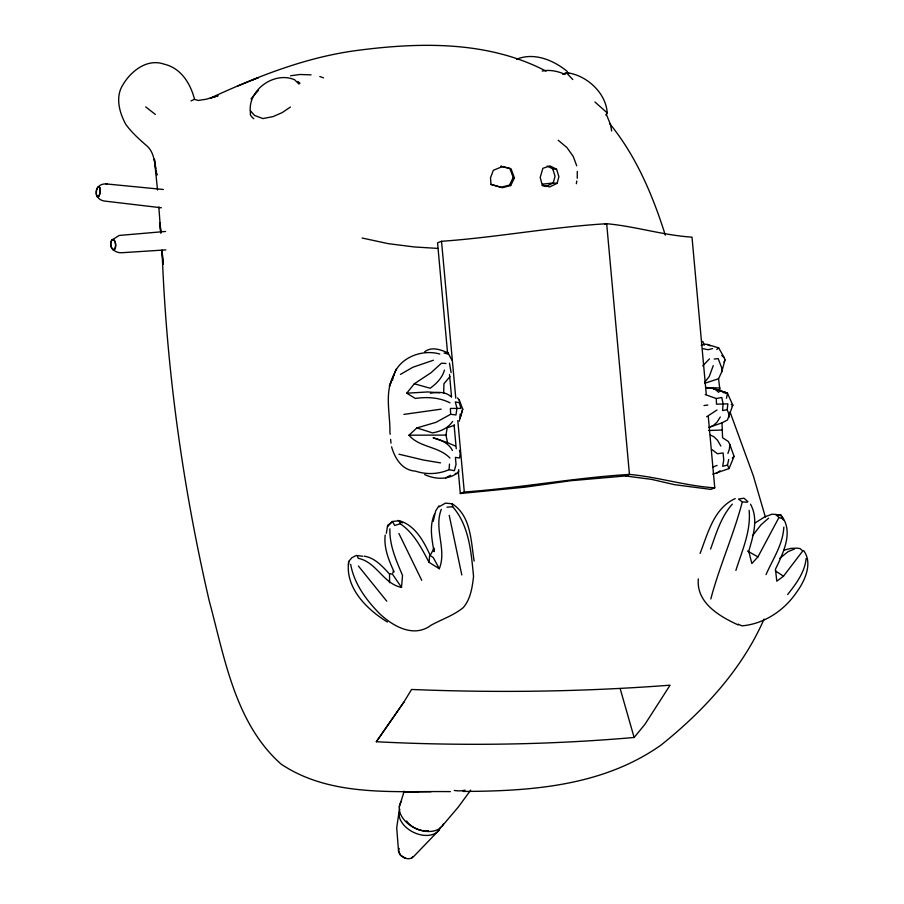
<?xml version="1.0" encoding="UTF-8"?>
<svg xmlns="http://www.w3.org/2000/svg" width="904" height="904" viewBox="0 0 904 904"><rect width="100%" height="100%" fill="white"/><g stroke="black" fill="none" stroke-linecap="round" stroke-linejoin="round"><path stroke-width="1.36" d="M385.194 535.066C383.68 548.106 388.856 560.344 394.11 571.938M250.408 110.796L250.351 114.684A29.391 18.295 -29.8 0 0 253.821 118.74M443.672 393.082L443.943 383.703L449.966 376.595M433.197 521.416L435.762 510.67L438.971 505.878L439.174 506.76L445.389 503.132L452.192 503.799C471.199 515.992 470.871 541.168 474.148 561.101M429.038 562.333C421.535 548.095 413.942 533.01 400.212 523.732L394.72 525.473L392.46 521.495L387.613 525.461L387.567 526.501L392.46 521.495L399.319 520.693C414.97 525.371 423.275 540.502 429.728 554.322L429.038 562.333L439.299 568.729C447.062 549.519 433.581 528.964 441.321 509.314M348.526 565.102L348.707 561.474L351.848 557.745L356.278 555.429L362.798 556.288M348.707 561.474C344.797 587.69 366.832 609.443 387.387 621.997M391.59 446.847C395.025 458.667 402.133 470.295 415.546 471.153C426.462 474.792 438.496 474.272 449.051 469.684L449.503 464.068M357.249 555.892L358.233 558.299C376.742 562.107 383.239 583.792 401.5 587.397L402.529 575.441C396.257 560.593 389.353 545.315 389.906 528.817M707.165 388.144L710.917 387.771L727.46 393.172L732.839 405.184L727.437 419.987L721.991 422.869L722.567 437.717L728.353 441.514L729.81 444.429L729.392 449.085L727.889 453.446M728.952 417.456L728.635 413.467L727.189 409.704L727.856 403.851L716.499 404.178L716.284 398.551L705.278 394.585M783.836 527.088C782.943 544.479 772.852 559.158 766.016 574.616M398.935 812.639L396.709 827.781L398.472 850.449C398.879 856.935 408.314 861.388 413.297 856.924L438.892 830.313M455.232 445.954L447.525 442.677L445.977 435.095L447.164 427.829L454.61 425.208M576.334 183.715L576.786 180.992M577.238 178.28L577.283 171.398M806.108 558.593C804.752 572.481 795.972 583.927 787.644 594.538M434.485 549.236L433.976 551.677C431.965 539.281 429.129 526.184 434.462 514.173M710.804 598.979C719.471 566.13 733.664 534.885 742.297 501.935L738.523 499.064L743.969 498.194L747.936 501.652M712.815 474.148L729.019 468.6L727.505 465.074L728.714 459.447M387.613 525.461L386.336 533.303M392.46 380.414C395.376 359.08 420.609 348.492 439.796 354.029M720.036 390.709L718.556 378.753L721.799 371.759L724.974 359.848L724.274 357.769L718.669 347.882L707.233 344.447L704.272 344.187L701.165 345.294M459.221 421.207L462.735 409.105L459.322 400.122L457.548 397.952M424.665 351.792C431.841 346.187 440.79 349.769 448.113 352.955L447.83 354.006L444.09 353.046M557.079 183.376L558.898 176.687L556.582 169.263L550.016 165.907L542.886 168.302L540.185 177.534L542.264 185.049L549.677 186.925L557.079 183.376L553.214 182.958L542.445 184.167M392.822 573.012L393.489 570.616M713.245 365.657L709.222 376.561L704.917 381.906M460.418 416.981L462.735 409.105M399.286 807.012L404.201 791.169M700.058 553.463C707.934 533.394 713.685 508.33 735.223 498.579M710.578 549.056C716.228 533.428 720.996 516.783 732.342 504.138M726.488 398.257L727.46 393.172L710.917 387.771L727.46 393.172M735.89 570.424C741.969 550.977 751.088 531.179 749.134 510.364M399.24 848.438L398.472 850.449L400.427 855.139L405.806 858.382M393.963 374.685C384.177 392.268 390.132 412.868 389.929 431.784L390.155 434.315M391.285 381.556L389.398 386.268L396.483 368.73M724.047 362.108L724.974 359.848M729.019 468.6L734.071 456.384L729.81 444.429M444.452 370.109C442.259 377.883 436.53 383.646 430.157 388.245L414.314 383.793L406.732 393.195L415.309 398.449C427.038 396.777 439.254 397.376 450.011 402.834M764.061 619.07C742.071 669.389 703.798 710.725 661.423 744.772C603.623 785.949 531.688 791.215 463.006 791.429M491.008 184.371L501.042 187.241L509.483 185.105L513.212 177.489L509.833 168.359L500.805 166.234L511.065 168.833L514.444 177.964L510.715 185.569L502.285 187.716L490.985 184.472L490.51 177.817L493.347 170.302L502.048 166.698M430.892 554.276L433.999 548.061M605.985 115.215L607.194 112.876C606.042 92.626 586.029 74.648 566.322 72.67L562.763 74.388M755.281 522.817L764.705 516.885L772.072 514.184L775.643 514.466L778.977 517.461L757.936 556.887L751.845 563.554L748.749 551.259C753.111 536.083 758.75 519.178 750.523 504.195M403.67 702.431L411.569 689.458C497.663 692.995 584.154 691.718 670.079 685.187L644.902 724.375L634.122 737.483C548.513 744.93 462.147 746.162 376.324 741.743L403.67 702.431L376.324 741.743M720.296 416.993L716.872 422.371L713.245 425.558L709.561 427.14M752.444 535.835L760.942 524.885L768.615 518.161M251.063 98.796L258.521 90.208M470.724 790.13L458.249 807.102L442.214 825.996M411.456 858.291L412.755 856.596M775.643 514.466L780.796 515.077C794.39 531.066 783.135 553.09 775.451 569.26L776.796 581.182L783.497 576.198L802.763 550.943L800.051 548.558L796.865 548.14L790.74 548.412L783.96 550.174M732.025 406.088L732.839 405.184L731.223 404.37M452.621 421.422C448.056 428.293 440.35 431.468 432.519 432.892L416.902 427.92L408.97 435.197C419.603 447.706 438.451 446.079 449.955 458.046M709.471 358.865L702.713 365.894M424.665 474.589C435.683 479.674 449.13 480.092 458.791 471.899L458.69 469.662M779.61 558.457L788.13 551.621L794.492 549.033M732.296 458.079L734.071 456.384M716.77 349.441L718.669 347.882L718.205 348.221M163.341 189.49L106.028 183.907C94.084 183.501 92.457 198.88 104.197 201.016L161.398 207.784M165.635 231.447L119.226 235.447L111.678 240.17C107.938 246.848 114.684 253.143 121.531 252.736L165.861 249.899M716.443 473.493L720.025 470.803M716.985 409.998L706.645 416.778M290.444 107.034L282.138 112.627L273.019 116.616L262.872 118.571L254.612 115.475L250.227 110.638C248.871 89.055 274.906 71.156 294.625 79.778L298.987 84.061M414.314 383.793L431.061 372.708L441.457 363.193L445.977 363.487M400.461 374.403L412.845 367.261L433.4 360.233M450.633 414.281L450.395 408.438L460.882 408.416L459.424 402.8L455.288 401.896L456.927 408.179L455.989 414.959L450.633 414.281L436.067 422.304L416.902 427.92M445.514 477.979L450.565 475.267M545.993 71.1C488.036 40.725 419.908 42.149 356.673 50.5C305.236 57.336 256.928 76.648 210.135 98.231L217.853 95.892M190.981 100.886L194.552 99.338L198.123 100.468L206.383 99.191L217.898 95.801M516.591 59.268C533.959 51.991 553.7 60.161 567.373 71.563M712.521 467.255L717.064 465.379M237.3 86.23L258.521 77.563L252.724 79.88M97.349 196.789L98.931 196.157L100.141 192.925L100.254 188.992L99.225 186.653L97.643 187.275L96.445 190.507L96.321 194.45L97.349 196.789L98.931 196.157L100.141 192.925L99.858 187.501L98.446 186.574M706.239 394.008L692.001 237.153C663.084 235.277 635.455 226.35 606.674 223.717C551.35 227.062 496.816 237.402 441.536 241.3L437.559 242.837L447.604 353.487M604.686 224.486L606.674 223.717L629.444 474.408L625.466 475.956L570.56 480.736L525.1 487.154L460.317 493.527L458.283 471.12M460.317 493.527L464.294 491.991C519.585 488.103 574.119 477.753 629.444 474.408C658.214 477.052 685.853 485.968 714.759 487.844L708.273 416.416M714.759 487.844L710.781 489.392L674.565 484.68L651.694 479.402L625.466 475.956M708.713 427.445L721.991 422.869M112.943 249.707L114.797 249.086L115.735 245.854L115.203 241.899L113.52 239.549L111.678 240.17L110.74 243.402L111.271 247.357L112.943 249.707L114.797 249.086L115.429 247.696L115.655 243.809L114.458 240.396L112.548 239.458M704.611 383.307L718.556 378.753M727.505 465.074L722.669 466.272L723.742 460.034L723.098 452.949L717.448 453.74L711.979 449.593M712.601 348.605L708.069 349.701L703.222 348.741M445.717 353.057L447.48 352.639M716.284 398.551L721.776 397.477L723.098 403.772L722.578 410.552L727.189 409.704M723.878 392.833L725.742 392.505M403.918 414.382L441.186 409.162M542.219 71.054C549.994 69.416 558.039 71.269 565.181 74.444M290.557 75.755L299.958 74.49L311.089 74.874M430.383 393.285C437.547 391.895 445.548 391.488 451.299 396.845M704.001 405.523L707.855 405.048M714.194 359.046L718.171 358.606L721.731 367.905L721.799 371.759M446.994 507.2L452.678 506.726C469.244 525.653 471.165 552.4 473.549 576.334C472.34 587.182 470.611 598.968 463.323 607.567C453.74 615.421 441.706 619.364 430.948 625.285C413.84 638.179 393.104 626.348 379.804 613.861C366.256 600.12 354.108 583.747 350.673 564.345M778.242 515.223L780.796 515.077L783.372 519.032L778.977 517.461M406.732 393.195L427.728 391.952L439.683 392.799M455.254 473.481L457.322 473.413M708.555 430.507L722.522 430.01M445.977 435.095L408.97 435.197M450.384 791.621C393.545 790.91 330.536 797.249 281.042 764.061C234.837 722.997 224.554 657.468 209.174 600.663C182.642 485.923 166.438 368.968 162.098 251.267M431.016 791.712L403.263 791.859L418.518 791.814M705.877 387.556L719.9 388.008M437.999 248.419L414.348 246.962L388.37 243.673L362.154 238.023M742.297 501.935L747.179 502.228M106.028 183.907L107.327 184.043M547.259 166.042L552.717 168.833L556.582 169.263M440.576 462.904L423.535 460.046L399.003 454.215M449.051 469.684L454.362 470.713L456.045 464.464L455.39 457.379L459.582 458.012L460.181 453.763L459.435 450.35M389.952 573.69L392.494 574.209L401.5 587.397M542.106 185.569L545.824 186.506L553.214 182.958L555.045 176.257L552.717 168.833M567.271 72.953L569.17 73.518M364.301 556.152C375.115 557.971 382.505 566.435 389.545 574.085L389.567 582.718M447.525 442.677L433.061 437.796C440.768 439.785 448.587 443.005 452.463 450.486M738.263 624.969C719.652 616.449 696.159 602.934 698.329 578.933M319.801 76.512L323.519 77.868M513.212 177.489L514.444 177.964M509.483 185.105L510.715 185.569M738.229 624.155L741.868 625.851C763.597 624.088 783.757 610.878 796.029 593.047C804.458 581.769 813.238 563.644 803.735 550.694M707.233 344.447L710.216 345.837M710.352 434.993L714.036 436.847L717.527 440.259L720.838 446.045M397.918 520.376L402.472 522.874M747.506 551.067L757.936 556.887M775.304 570.842L783.497 576.198M430.27 555.519L433.287 557.61L439.299 568.729M155.341 114.435L145.713 106.887M558.186 140.244L566.898 147.533L573.17 156.313L576.741 165.839M714.815 388.98L718.782 392.415M297.97 81.496L299.97 83.236M594.945 101.994L607.194 112.876M721.776 355.453L724.274 357.769M566.322 72.67L572.763 79.529M386.754 601.171L358.379 566.006M609.578 123.52C636.19 156.03 652.767 195.377 665.31 235.13M780.796 515.077L783.418 519.947M448.113 352.955L451.921 360.176M398.879 533.45L421.739 580.311M194.552 99.338C190.462 83.575 181.116 68.026 163.974 64.116C147.137 58.206 130.922 71.1 122.854 84.886C115.045 97.022 119.396 112.876 125.938 124.582C131.961 132.764 139.555 139.589 147.228 146.199C155.172 153.454 154.494 165.488 156.867 175.173L156.29 171.195M606.268 114.141L610.46 124.458L611.658 131.001M730.036 411.953L753.36 475.911L765.394 517.077M702.781 341.339L704.25 345.204M449.48 363.159L451.096 372.651M399.319 520.693L400.212 523.732M620.2 688.758L634.122 737.483M449.22 515.325L461.797 574.967M452.192 503.799L452.678 506.726M155.861 168.517L154.369 159.172L157.522 189.942M390.63 439.355L390.98 443.141M441.536 241.3L455.774 398.155M457.808 420.563L464.294 491.991M449.514 374.493L451.548 396.901M454.09 424.903L456.249 448.712M162.042 250.159L163.093 264.25L162.087 250.397M160.765 232.396L160.064 222.7L160.742 232.215M158.844 206.948L160.765 233.288M460.046 414.258L460.294 418.123M459.322 400.122L459.424 402.8M465.085 790.152A28.917 22.171 35.8 0 1 454.328 790.469M443.514 823.826A23.956 16.159 26.3 0 1 413.546 827.431A23.956 16.159 26.3 0 1 401.546 801.113M440.53 827.171A22.295 15.04 26.3 0 1 414.574 832.81A22.295 15.04 26.3 0 1 399.828 809.17M428.473 830.652A17.684 11.921 26.3 0 1 406.551 820.956"/></g></svg>
